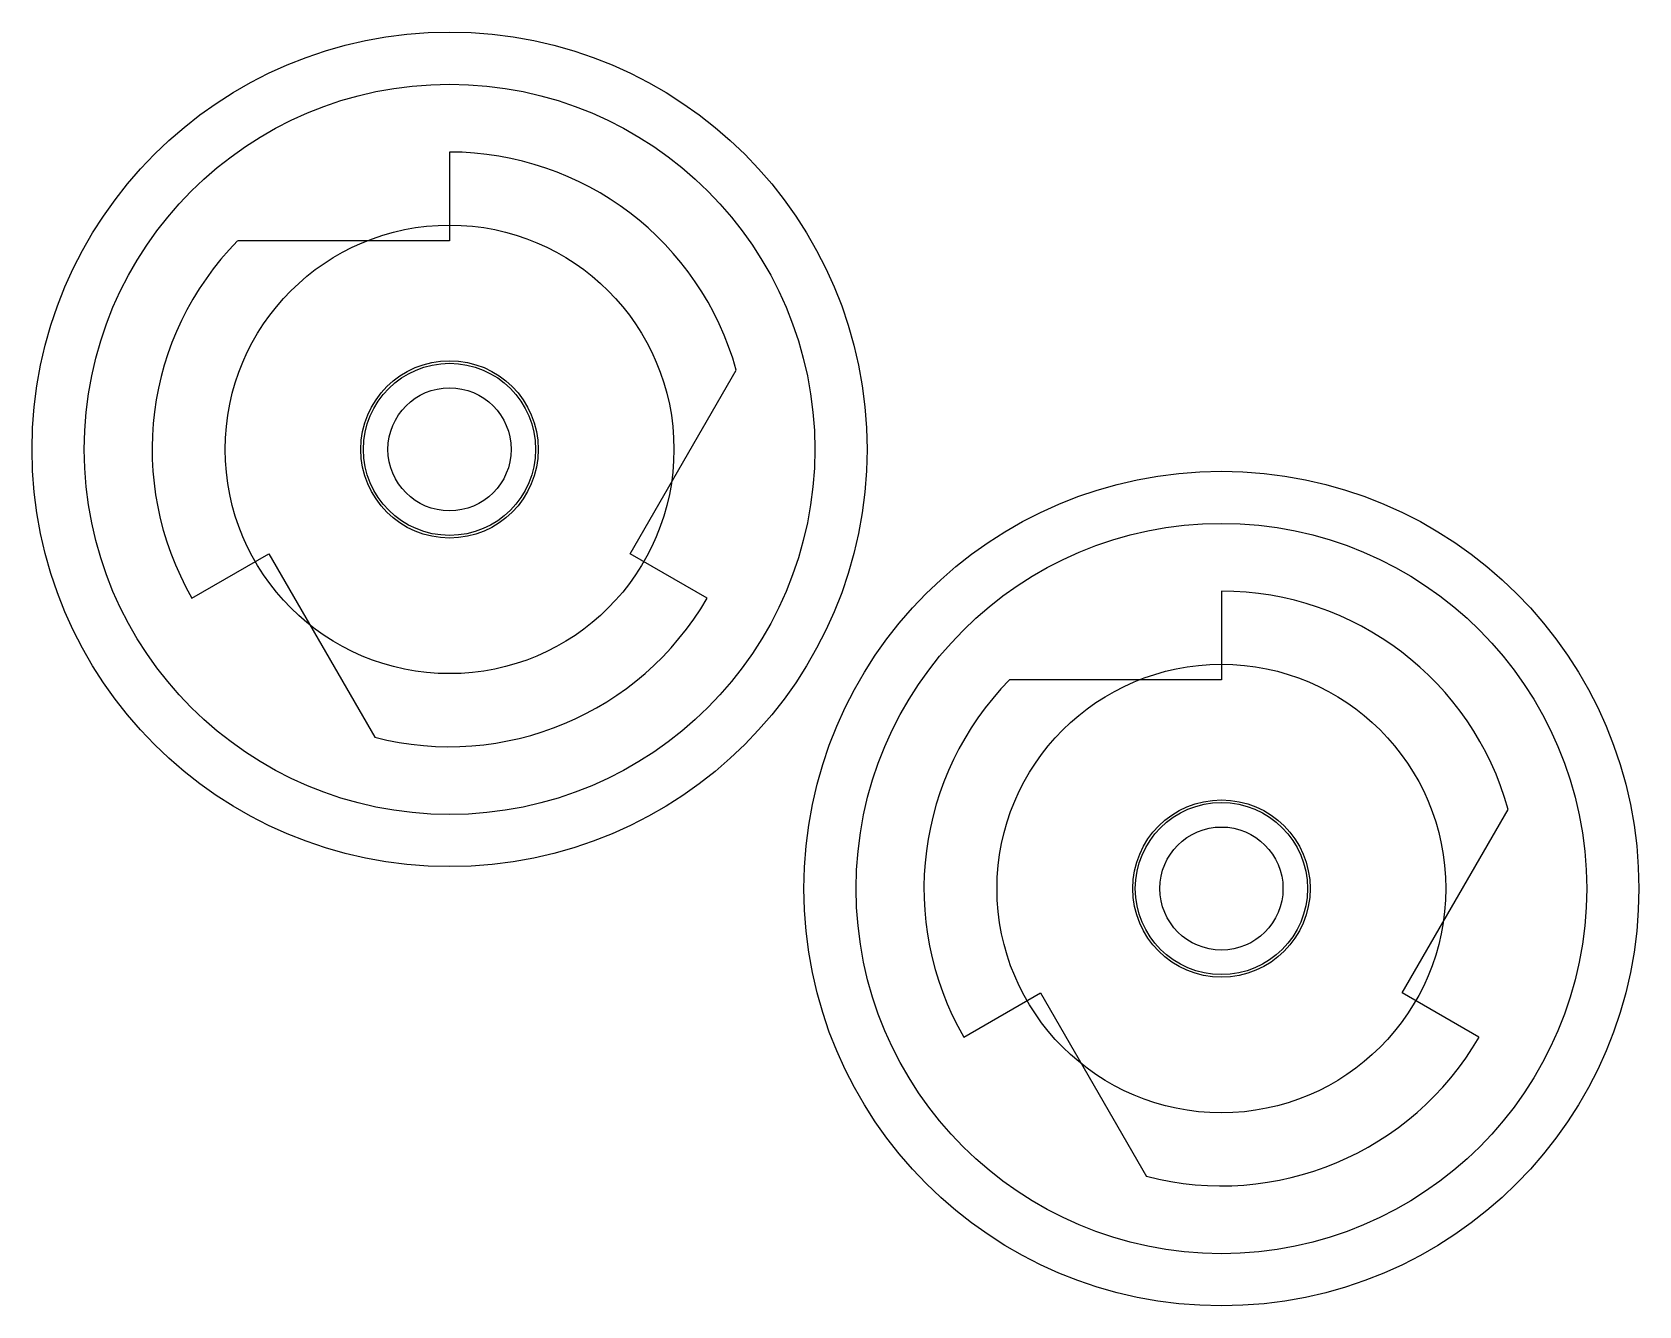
# Model space of a CAD drawing. Extents: x 0.5 to 17.9, y 15.9 to 17.1.
# Drawn here: x 16.335 to 17.875, y 15.923 to 17.144 of the extents above.
import ezdxf

# ---------------------------------------------------------------- set-up
doc = ezdxf.new("R2010")
doc.units = 0
doc.header["$LTSCALE"] = 5
doc.header["$MEASUREMENT"] = 0
for name, color, linetype in [('Z0_BOTCOMP', 4, 'Continuous'), ('Z0_CUT500', 4, 'Continuous'), ('Z0_RUBBER', 4, 'Continuous'), ('Z0_TOPCOMP', 6, 'Continuous')]:
    doc.layers.add(name, color=color, linetype=linetype)

msp = doc.modelspace()

# ---------------------------------------------------------------- linework, layer by layer
at = {"layer": 'Z0_BOTCOMP', "color": 4, "linetype": 'Continuous', "lineweight": 25}
for p, q in [((16.7354, 17.0291), (16.7354, 16.9441)), ((16.7354, 16.9441), (16.5324, 16.9441)), ((16.9086, 16.6441), (17.0101, 16.8199)), ((16.4886, 16.6016), (16.5622, 16.6441)), ((16.5622, 16.6441), (16.6637, 16.4682)), ((16.9822, 16.6016), (16.9086, 16.6441)), ((17.475, 16.6081), (17.475, 16.5231)), ((17.475, 16.5231), (17.272, 16.5231)), ((17.6482, 16.2231), (17.7497, 16.3989)), ((17.2282, 16.1806), (17.3018, 16.2231)), ((17.3018, 16.2231), (17.4033, 16.0472)), ((17.7218, 16.1806), (17.6482, 16.2231))]:
    msp.add_line(p, q, dxfattribs=at)
for centre, radius in [((16.7354, 16.7441), 0.085), ((16.7354, 16.7441), 0.059), ((17.475, 16.3231), 0.085), ((17.475, 16.3231), 0.059)]:
    msp.add_circle(centre, radius, dxfattribs=at)
for centre, start, end in [((16.7354, 16.7441), 15.4321, 90), ((16.7354, 16.7441), 135.4321, -150), ((16.7354, 16.7441), -104.5679, -30), ((17.475, 16.3231), 15.4321, 90), ((17.475, 16.3231), 135.4321, -150), ((17.475, 16.3231), -104.5679, -30)]:
    msp.add_arc(centre, 0.285, start, end, dxfattribs=at)
at = {"layer": 'Z0_CUT500', "color": 5, "linetype": 'Continuous', "lineweight": 25}
for centre in [(16.7354, 16.7441), (17.475, 16.3231)]:
    msp.add_circle(centre, 0.0825, dxfattribs=at)
at = {"layer": 'Z0_RUBBER', "color": 2, "linetype": 'Continuous', "lineweight": 25}
for centre, radius in [((16.7354, 16.7441), 0.4), ((16.7354, 16.7441), 0.215), ((17.475, 16.3231), 0.4), ((17.475, 16.3231), 0.215)]:
    msp.add_circle(centre, radius, dxfattribs=at)
at = {"layer": 'Z0_TOPCOMP', "color": 6, "linetype": 'Continuous', "lineweight": 25}
for centre in [(16.7354, 16.7441), (17.475, 16.3231)]:
    msp.add_circle(centre, 0.35, dxfattribs=at)

doc.saveas('drawing.dxf')
